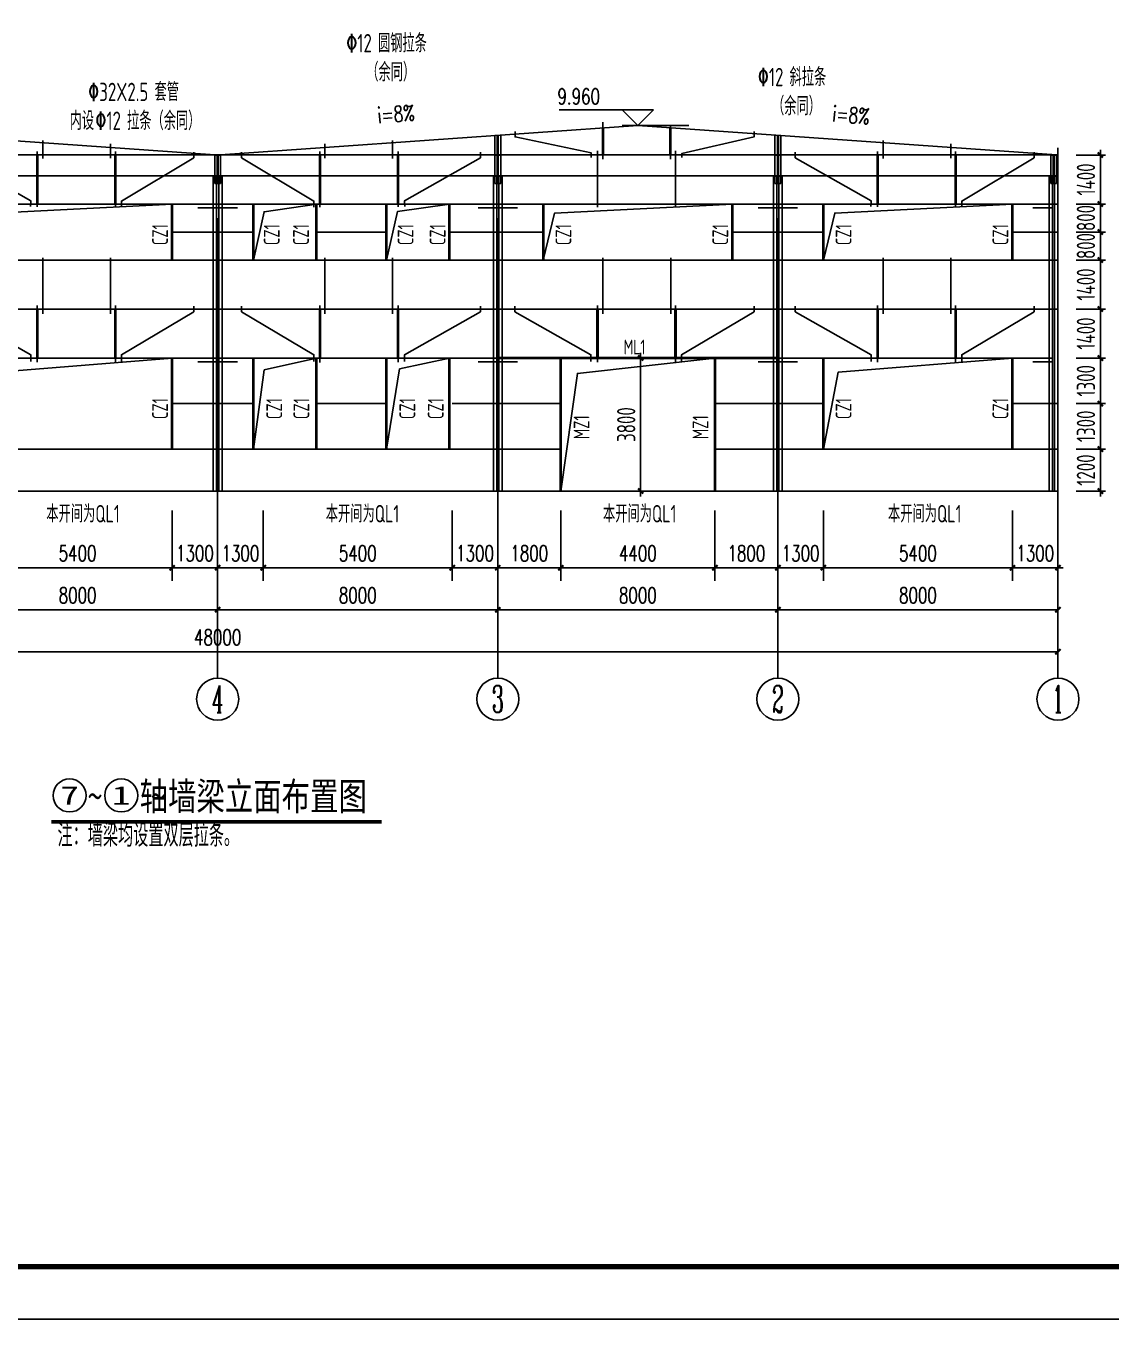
# Model space of a CAD drawing. Header units: millimetres. Extents: x 6950065 to 7140129, y 16284814 to 19754034.
# Drawn here: x 7088649 to 7119645, y 18151127 to 18188067 of the extents above; entities that cross this region are included whole.
import ezdxf
from ezdxf.enums import TextEntityAlignment as Align

# ---------------------------------------------------------------- set-up
doc = ezdxf.new("R2010")
doc.units = ezdxf.units.MM
doc.header["$LTSCALE"] = 1500
doc.header["$MEASUREMENT"] = 0
doc.linetypes.add('DOTE', pattern=[2.42, 2, -0.2, 0.02, -0.2])
doc.layers.get('Defpoints').update_dxf_attribs({"color": 1})
for name, color, linetype in [('0 - 立面线', 7, 'Continuous'), ('AXIS_TEXT', 7, 'Continuous'), ('AXIS_外部', 171, 'Continuous'), ('C型钢', 6, 'Continuous'), ('dim', 7, 'Continuous'), ('DIM_SYMB', 165, 'Continuous'), ('GY_QZ', 4, 'Continuous'), ('LS', 2, 'Continuous'), ('PUB_DIM', 161, 'Continuous'), ('PUB_TEXT', 7, 'Continuous'), ('S-TEXT', 7, 'Continuous'), ('TEXT', 7, 'Continuous'), ('TK', 4, 'Continuous'), ('屋面隅撑', 7, 'Continuous'), ('檩条拉条', 253, 'Continuous'), ('钢梁', 27, 'Continuous')]:
    doc.layers.add(name, color=color, linetype=linetype)
doc.styles.add('_TCH_AXIS', font='COMPLEX', dxfattribs={"bigfont": 'GBCBIG'})
doc.styles.add('_TCH_DIM', font='SIMPLEX', dxfattribs={"bigfont": 'GBCBIG'})
doc.styles.add('_TCH_DIM_T3', font='SIMPLEX', dxfattribs={"width": 0.705882, "bigfont": 'GBCBIG'})
doc.styles.add('TK-LG-B', font='', dxfattribs={"width": 0.75})
doc.styles.add('TSSD_Dimension', font='Tssdeng.shx', dxfattribs={"width": 0.7, "bigfont": 'hztxt.shx'})
doc.styles.add('TSSD_Label', font='Tssdeng.shx', dxfattribs={"width": 0.7, "bigfont": 'hztxt.shx'})
doc.styles.add('TSSD_REIN', font='tssdeng.shx', dxfattribs={"width": 0.7, "bigfont": 'tssdchn.shx'})
doc.styles.get('TK-LG-B').set_extended_font_data('SimSun')
doc.dimstyles.new('_TCH_ARCH&&150', dxfattribs={"dimtxt": 446.25, "dimasz": 150, "dimexe": 375, "dimexo": 450, "dimgap": 189.375, "dimtad": 1, "dimdec": 0, "dimzin": 0, "dimdsep": 46, "dimtxsty": '_TCH_DIM_T3', "dimblk": 'ARCHTICK', "dimcen": 0.09, "dimclrt": 7, "dimazin": 2, "dimtfac": 1, "dimtdec": 0, "dimtix": 1, "dimtmove": 2, "dimatfit": 3, "dimfxl": 0, "dimtolj": 1, "dimtzin": 0, "dimarcsym": 0})
doc.dimstyles.new('TSSD_150_150', dxfattribs={"dimtxt": 525, "dimasz": 150, "dimexe": 150, "dimexo": 375, "dimgap": 150, "dimtad": 1, "dimdec": 0, "dimzin": 0, "dimdsep": 46, "dimtxsty": 'TSSD_Dimension', "dimblk": 'ARCHTICK', "dimcen": 0, "dimdle": 150, "dimclrt": 7, "dimadec": 0, "dimazin": 0, "dimtfac": 1, "dimtdec": 0, "dimtix": 1, "dimtmove": 2, "dimatfit": 3, "dimfxl": 0, "dimtolj": 1, "dimtzin": 0, "dimarcsym": 0})

# ---------------------------------------------------------------- blocks, each defined once
blk = doc.blocks.new('23432423424242')
at = {"layer": '钢梁', "color": 4}
for p, q in [((1579435, -175582), (1579435, -174770)), ((1579435, -174770), (1579601, -174770)), ((1579505, -175582), (1579505, -174770)), ((1579531, -175582), (1579531, -174770)), ((1579601, -175582), (1579601, -174770)), ((1579435, -175582), (1579601, -175582))]:
    blk.add_line(p, q, dxfattribs=at)
at = {"layer": '钢梁'}
for p, q in [((1579393, -184370), (1579393, -175370)), ((1579643, -175370), (1579393, -175370)), ((1579488, -184370), (1579488, -175370)), ((1579548, -184370), (1579548, -175370)), ((1579643, -184370), (1579643, -175370)), ((1579393, -184370), (1579643, -184370)), ((1579393, -184370), (1579643, -184370))]:
    blk.add_line(p, q, dxfattribs=at)
blk = doc.blocks.new('dfrgfdgfdgfdgd')
at = {"layer": '钢梁', "color": 4}
for p, q in [((5286735, 18689709), (5286735, 18691077)), ((5286736, 18691077), (5286902, 18691088)), ((5286805, 18689709), (5286805, 18691082)), ((5286832, 18689709), (5286832, 18691083)), ((5286902, 18689709), (5286902, 18691088)), ((5286735, 18689709), (5286902, 18689709))]:
    blk.add_line(p, q, dxfattribs=at)
at = {"layer": '钢梁'}
for p, q in [((5286694, 18680922), (5286694, 18689922)), ((5286944, 18689922), (5286694, 18689922)), ((5286789, 18680922), (5286789, 18689922)), ((5286849, 18680922), (5286849, 18689922)), ((5286944, 18680922), (5286944, 18689922)), ((5286694, 18680922), (5286944, 18680922)), ((5286694, 18680922), (5286944, 18680922))]:
    blk.add_line(p, q, dxfattribs=at)
blk = doc.blocks.new('_ArchTick')
at = {"color": 0, "linetype": 'ByBlock', "const_width": 0.4}
blk.add_lwpolyline([(-0.5, -0.5), (0.5, 0.5)], dxfattribs=at)
blk = doc.blocks.new('*D1175')
at = {"layer": 'AXIS_外部', "color": 0, "lineweight": -2}
for p, q in [((7087427, 18174228), (7087427, 18172214)), ((7092827, 18174228), (7092827, 18172214)), ((7087427, 18172589), (7092827, 18172589))]:
    blk.add_line(p, q, dxfattribs=at)
at = {"layer": 'Defpoints', "color": 0}
for p in [(7087427, 18174678), (7092827, 18174678), (7092827, 18172589)]:
    blk.add_point(p, dxfattribs=at)
at = {"layer": 'AXIS_外部', "color": 0, "lineweight": -2, "xscale": 150, "yscale": 150, "zscale": 150, "rotation": 180}
blk.add_blockref('_ArchTick', (7087427, 18172589), dxfattribs=at)
at = {"layer": 'AXIS_外部', "color": 0, "lineweight": -2, "xscale": 150, "yscale": 150, "zscale": 150}
blk.add_blockref('_ArchTick', (7092827, 18172589), dxfattribs=at)
at = {"layer": 'AXIS_外部', "color": 7, "insert": (7090127, 18173001), "char_height": 446.2, "attachment_point": 5, "style": '_TCH_DIM_T3'}
blk.add_mtext('\\A1;5400', dxfattribs=at)
blk = doc.blocks.new('*D1176')
at = {"layer": 'AXIS_外部', "color": 0, "lineweight": -2}
for p, q in [((7092827, 18174228), (7092827, 18172214)), ((7094127, 18174228), (7094127, 18172214)), ((7092827, 18172589), (7092677, 18172589)), ((7092827, 18172589), (7094127, 18172589)), ((7094127, 18172589), (7094277, 18172589))]:
    blk.add_line(p, q, dxfattribs=at)
at = {"layer": 'Defpoints', "color": 0}
for p in [(7092827, 18174678), (7094127, 18174678), (7094127, 18172589)]:
    blk.add_point(p, dxfattribs=at)
at = {"layer": 'AXIS_外部', "color": 0, "lineweight": -2, "xscale": 150, "yscale": 150, "zscale": 150}
blk.add_blockref('_ArchTick', (7092827, 18172589), dxfattribs=at)
at = {"layer": 'AXIS_外部', "color": 0, "lineweight": -2, "xscale": 150, "yscale": 150, "zscale": 150, "rotation": 180}
blk.add_blockref('_ArchTick', (7094127, 18172589), dxfattribs=at)
at = {"layer": 'AXIS_外部', "color": 7, "insert": (7093477, 18173001), "char_height": 446.2, "attachment_point": 5, "style": '_TCH_DIM_T3'}
blk.add_mtext('\\A1;1300', dxfattribs=at)
blk = doc.blocks.new('*D1177')
at = {"layer": 'AXIS_外部', "color": 0, "lineweight": -2}
for p, q in [((7094127, 18174228), (7094127, 18172214)), ((7095427, 18174228), (7095427, 18172214)), ((7094127, 18172589), (7093977, 18172589)), ((7094127, 18172589), (7095427, 18172589)), ((7095427, 18172589), (7095577, 18172589))]:
    blk.add_line(p, q, dxfattribs=at)
at = {"layer": 'Defpoints', "color": 0}
for p in [(7094127, 18174678), (7095427, 18174678), (7095427, 18172589)]:
    blk.add_point(p, dxfattribs=at)
at = {"layer": 'AXIS_外部', "color": 0, "lineweight": -2, "xscale": 150, "yscale": 150, "zscale": 150}
blk.add_blockref('_ArchTick', (7094127, 18172589), dxfattribs=at)
at = {"layer": 'AXIS_外部', "color": 0, "lineweight": -2, "xscale": 150, "yscale": 150, "zscale": 150, "rotation": 180}
blk.add_blockref('_ArchTick', (7095427, 18172589), dxfattribs=at)
at = {"layer": 'AXIS_外部', "color": 7, "insert": (7094777, 18173001), "char_height": 446.2, "attachment_point": 5, "style": '_TCH_DIM_T3'}
blk.add_mtext('\\A1;1300', dxfattribs=at)
blk = doc.blocks.new('*D1178')
at = {"layer": 'AXIS_外部', "color": 0, "lineweight": -2}
for p, q in [((7095427, 18174228), (7095427, 18172214)), ((7100827, 18174228), (7100827, 18172214)), ((7095427, 18172589), (7100827, 18172589))]:
    blk.add_line(p, q, dxfattribs=at)
at = {"layer": 'Defpoints', "color": 0}
for p in [(7095427, 18174678), (7100827, 18174678), (7100827, 18172589)]:
    blk.add_point(p, dxfattribs=at)
at = {"layer": 'AXIS_外部', "color": 0, "lineweight": -2, "xscale": 150, "yscale": 150, "zscale": 150, "rotation": 180}
blk.add_blockref('_ArchTick', (7095427, 18172589), dxfattribs=at)
at = {"layer": 'AXIS_外部', "color": 0, "lineweight": -2, "xscale": 150, "yscale": 150, "zscale": 150}
blk.add_blockref('_ArchTick', (7100827, 18172589), dxfattribs=at)
at = {"layer": 'AXIS_外部', "color": 7, "insert": (7098127, 18173001), "char_height": 446.2, "attachment_point": 5, "style": '_TCH_DIM_T3'}
blk.add_mtext('\\A1;5400', dxfattribs=at)
blk = doc.blocks.new('*D1179')
at = {"layer": 'AXIS_外部', "color": 0, "lineweight": -2}
for p, q in [((7100827, 18174228), (7100827, 18172214)), ((7102127, 18174228), (7102127, 18172214)), ((7100827, 18172589), (7100677, 18172589)), ((7100827, 18172589), (7102127, 18172589)), ((7102127, 18172589), (7102277, 18172589))]:
    blk.add_line(p, q, dxfattribs=at)
at = {"layer": 'Defpoints', "color": 0}
for p in [(7100827, 18174678), (7102127, 18174678), (7102127, 18172589)]:
    blk.add_point(p, dxfattribs=at)
at = {"layer": 'AXIS_外部', "color": 0, "lineweight": -2, "xscale": 150, "yscale": 150, "zscale": 150}
blk.add_blockref('_ArchTick', (7100827, 18172589), dxfattribs=at)
at = {"layer": 'AXIS_外部', "color": 0, "lineweight": -2, "xscale": 150, "yscale": 150, "zscale": 150, "rotation": 180}
blk.add_blockref('_ArchTick', (7102127, 18172589), dxfattribs=at)
at = {"layer": 'AXIS_外部', "color": 7, "insert": (7101477, 18173001), "char_height": 446.2, "attachment_point": 5, "style": '_TCH_DIM_T3'}
blk.add_mtext('\\A1;1300', dxfattribs=at)
blk = doc.blocks.new('*D1168')
at = {"layer": 'AXIS_外部', "color": 0, "lineweight": -2}
for p, q in [((7102127, 18174228), (7102127, 18172214)), ((7103927, 18174228), (7103927, 18172214)), ((7102127, 18172589), (7103927, 18172589))]:
    blk.add_line(p, q, dxfattribs=at)
at = {"layer": 'Defpoints', "color": 0}
for p in [(7102127, 18174678), (7103927, 18174678), (7103927, 18172589)]:
    blk.add_point(p, dxfattribs=at)
at = {"layer": 'AXIS_外部', "color": 0, "lineweight": -2, "xscale": 150, "yscale": 150, "zscale": 150, "rotation": 180}
blk.add_blockref('_ArchTick', (7102127, 18172589), dxfattribs=at)
at = {"layer": 'AXIS_外部', "color": 0, "lineweight": -2, "xscale": 150, "yscale": 150, "zscale": 150}
blk.add_blockref('_ArchTick', (7103927, 18172589), dxfattribs=at)
at = {"layer": 'AXIS_外部', "color": 7, "insert": (7103027, 18173001), "char_height": 446.2, "attachment_point": 5, "style": '_TCH_DIM_T3'}
blk.add_mtext('\\A1;1800', dxfattribs=at)
blk = doc.blocks.new('*D1169')
at = {"layer": 'AXIS_外部', "color": 0, "lineweight": -2}
for p, q in [((7103927, 18174228), (7103927, 18172214)), ((7108327, 18174228), (7108327, 18172214)), ((7103927, 18172589), (7108327, 18172589))]:
    blk.add_line(p, q, dxfattribs=at)
at = {"layer": 'Defpoints', "color": 0}
for p in [(7103927, 18174678), (7108327, 18174678), (7108327, 18172589)]:
    blk.add_point(p, dxfattribs=at)
at = {"layer": 'AXIS_外部', "color": 0, "lineweight": -2, "xscale": 150, "yscale": 150, "zscale": 150, "rotation": 180}
blk.add_blockref('_ArchTick', (7103927, 18172589), dxfattribs=at)
at = {"layer": 'AXIS_外部', "color": 0, "lineweight": -2, "xscale": 150, "yscale": 150, "zscale": 150}
blk.add_blockref('_ArchTick', (7108327, 18172589), dxfattribs=at)
at = {"layer": 'AXIS_外部', "color": 7, "insert": (7106127, 18173001), "char_height": 446.2, "attachment_point": 5, "style": '_TCH_DIM_T3'}
blk.add_mtext('\\A1;4400', dxfattribs=at)
blk = doc.blocks.new('*D1170')
at = {"layer": 'AXIS_外部', "color": 0, "lineweight": -2}
for p, q in [((7108327, 18174228), (7108327, 18172214)), ((7110127, 18174228), (7110127, 18172214)), ((7108327, 18172589), (7110127, 18172589))]:
    blk.add_line(p, q, dxfattribs=at)
at = {"layer": 'Defpoints', "color": 0}
for p in [(7108327, 18174678), (7110127, 18174678), (7110127, 18172589)]:
    blk.add_point(p, dxfattribs=at)
at = {"layer": 'AXIS_外部', "color": 0, "lineweight": -2, "xscale": 150, "yscale": 150, "zscale": 150, "rotation": 180}
blk.add_blockref('_ArchTick', (7108327, 18172589), dxfattribs=at)
at = {"layer": 'AXIS_外部', "color": 0, "lineweight": -2, "xscale": 150, "yscale": 150, "zscale": 150}
blk.add_blockref('_ArchTick', (7110127, 18172589), dxfattribs=at)
at = {"layer": 'AXIS_外部', "color": 7, "insert": (7109227, 18173001), "char_height": 446.2, "attachment_point": 5, "style": '_TCH_DIM_T3'}
blk.add_mtext('\\A1;1800', dxfattribs=at)
blk = doc.blocks.new('*D1171')
at = {"layer": 'AXIS_外部', "color": 0, "lineweight": -2}
for p, q in [((7110127, 18174228), (7110127, 18172214)), ((7111427, 18174228), (7111427, 18172214)), ((7110127, 18172589), (7109977, 18172589)), ((7110127, 18172589), (7111427, 18172589)), ((7111427, 18172589), (7111577, 18172589))]:
    blk.add_line(p, q, dxfattribs=at)
at = {"layer": 'Defpoints', "color": 0}
for p in [(7110127, 18174678), (7111427, 18174678), (7111427, 18172589)]:
    blk.add_point(p, dxfattribs=at)
at = {"layer": 'AXIS_外部', "color": 0, "lineweight": -2, "xscale": 150, "yscale": 150, "zscale": 150}
blk.add_blockref('_ArchTick', (7110127, 18172589), dxfattribs=at)
at = {"layer": 'AXIS_外部', "color": 0, "lineweight": -2, "xscale": 150, "yscale": 150, "zscale": 150, "rotation": 180}
blk.add_blockref('_ArchTick', (7111427, 18172589), dxfattribs=at)
at = {"layer": 'AXIS_外部', "color": 7, "insert": (7110777, 18173001), "char_height": 446.2, "attachment_point": 5, "style": '_TCH_DIM_T3'}
blk.add_mtext('\\A1;1300', dxfattribs=at)
blk = doc.blocks.new('*D1172')
at = {"layer": 'AXIS_外部', "color": 0, "lineweight": -2}
for p, q in [((7111427, 18174228), (7111427, 18172214)), ((7116827, 18174228), (7116827, 18172214)), ((7111427, 18172589), (7116827, 18172589))]:
    blk.add_line(p, q, dxfattribs=at)
at = {"layer": 'Defpoints', "color": 0}
for p in [(7111427, 18174678), (7116827, 18174678), (7116827, 18172589)]:
    blk.add_point(p, dxfattribs=at)
at = {"layer": 'AXIS_外部', "color": 0, "lineweight": -2, "xscale": 150, "yscale": 150, "zscale": 150, "rotation": 180}
blk.add_blockref('_ArchTick', (7111427, 18172589), dxfattribs=at)
at = {"layer": 'AXIS_外部', "color": 0, "lineweight": -2, "xscale": 150, "yscale": 150, "zscale": 150}
blk.add_blockref('_ArchTick', (7116827, 18172589), dxfattribs=at)
at = {"layer": 'AXIS_外部', "color": 7, "insert": (7114127, 18173001), "char_height": 446.2, "attachment_point": 5, "style": '_TCH_DIM_T3'}
blk.add_mtext('\\A1;5400', dxfattribs=at)
blk = doc.blocks.new('*D1173')
at = {"layer": 'AXIS_外部', "color": 0, "lineweight": -2}
for p, q in [((7116827, 18174228), (7116827, 18172214)), ((7118127, 18174228), (7118127, 18172214)), ((7116827, 18172589), (7116677, 18172589)), ((7116827, 18172589), (7118127, 18172589)), ((7118127, 18172589), (7118277, 18172589))]:
    blk.add_line(p, q, dxfattribs=at)
at = {"layer": 'Defpoints', "color": 0}
for p in [(7116827, 18174678), (7118127, 18174678), (7118127, 18172589)]:
    blk.add_point(p, dxfattribs=at)
at = {"layer": 'AXIS_外部', "color": 0, "lineweight": -2, "xscale": 150, "yscale": 150, "zscale": 150}
blk.add_blockref('_ArchTick', (7116827, 18172589), dxfattribs=at)
at = {"layer": 'AXIS_外部', "color": 0, "lineweight": -2, "xscale": 150, "yscale": 150, "zscale": 150, "rotation": 180}
blk.add_blockref('_ArchTick', (7118127, 18172589), dxfattribs=at)
at = {"layer": 'AXIS_外部', "color": 7, "insert": (7117477, 18173001), "char_height": 446.2, "attachment_point": 5, "style": '_TCH_DIM_T3'}
blk.add_mtext('\\A1;1300', dxfattribs=at)
blk = doc.blocks.new('cxxx')
for p, q in [((5283815, 18690419), (5283815, 18690933)), ((5281741, 18689033), (5281741, 18690622)), ((5281877, 18690432), (5281877, 18690836)), ((5283970, 18689042), (5283970, 18690617)), ((5281877, 18685981), (5281877, 18687586)), ((5283815, 18685981), (5283815, 18687586)), ((5281741, 18684593), (5281741, 18686227)), ((5283970, 18684602), (5283970, 18686227))]:
    blk.add_line(p, q)
for points in [[(5279498, 18690600), (5279498, 18690443), (5281567, 18689203), (5281567, 18689034)], [(5286329, 18690600), (5286329, 18690443), (5284159, 18689213), (5284160, 18689052)], [(5279498, 18686200), (5279498, 18686043), (5281567, 18684817), (5281567, 18684626)], [(5286329, 18686200), (5286329, 18686043), (5284157, 18684817), (5284157, 18684626)]]:
    blk.add_lwpolyline(points)
at = {"layer": '檩条拉条', "color": 2, "const_width": 80}
for points in [[(5281741, 18689122), (5281741, 18690522)], [(5283970, 18689122), (5283970, 18690522)], [(5281741, 18684722), (5281741, 18686122)], [(5283970, 18684722), (5283970, 18686122)]]:
    blk.add_lwpolyline(points, dxfattribs=at)
blk = doc.blocks.new('fdfdgf')
for p, q in [((5289888, 18690398), (5289888, 18691384)), ((5291815, 18690403), (5291815, 18691455)), ((5289741, 18689033), (5289741, 18690640)), ((5291970, 18689033), (5291970, 18690640)), ((5291970, 18689042), (5291970, 18689927)), ((5289877, 18685981), (5289877, 18687586)), ((5291815, 18685981), (5291815, 18687586)), ((5289741, 18684593), (5289741, 18686227)), ((5291970, 18684602), (5291970, 18686227))]:
    blk.add_line(p, q)
for points in [[(5287496, 18691193), (5287496, 18691037), (5289564, 18690564), (5289564, 18690453)], [(5294326, 18691193), (5294326, 18691037), (5292154, 18690586), (5292154, 18690452)], [(5287498, 18686200), (5287498, 18686043), (5289567, 18684817), (5289567, 18684626)], [(5294329, 18686200), (5294329, 18686043), (5292157, 18684817), (5292157, 18684626)]]:
    blk.add_lwpolyline(points)
at = {"layer": '檩条拉条', "color": 2, "const_width": 80}
for points in [[(5289888, 18690522), (5289888, 18691297)], [(5291815, 18690517), (5291815, 18691293)], [(5289741, 18684722), (5289741, 18686122)], [(5291970, 18684722), (5291970, 18686122)]]:
    blk.add_lwpolyline(points, dxfattribs=at)
blk = doc.blocks.new('*D1189')
at = {"layer": 'Defpoints', "color": 0}
for p in [(7106207, 18178578), (7107105, 18178578), (7107105, 18174778)]:
    blk.add_point(p, dxfattribs=at)
at = {"layer": 'dim', "color": 0, "lineweight": -2}
for p, q in [((7106730, 18178578), (7106057, 18178578)), ((7106207, 18174628), (7106207, 18178728)), ((7106730, 18174778), (7106057, 18174778))]:
    blk.add_line(p, q, dxfattribs=at)
at = {"layer": 'dim', "color": 0, "lineweight": -2, "xscale": 150, "yscale": 150, "zscale": 150}
for p, rotation in [((7106207, 18178578), 90), ((7106207, 18174778), 270)]:
    blk.add_blockref('_ArchTick', p, dxfattribs=dict(at, rotation=rotation))
at = {"layer": 'dim', "color": 7, "insert": (7105795, 18176678), "char_height": 525, "attachment_point": 5, "rotation": 90, "style": 'TSSD_Dimension'}
blk.add_mtext('\\A1;3800', dxfattribs=at)
blk = doc.blocks.new('GeYuanFrame_17075273', base_point=(18.76, 4.34))
at = {"layer": 'TK'}
blk.add_lwpolyline([(18.76, 424.34), (612.76, 424.34), (612.76, 4.34), (18.76, 4.34), (18.76, 424.34)], dxfattribs=at)
at = {"layer": 'TK', "const_width": 1}
blk.add_lwpolyline([(602.76, 414.34), (43.76, 414.34), (43.76, 14.34), (602.76, 14.34)], close=True, dxfattribs=at)
blk = doc.blocks.new('*D1231')
at = {"layer": 'Defpoints', "color": 0}
for p in [(7118267, 18175978), (7119337, 18175978), (7118267, 18174778)]:
    blk.add_point(p, dxfattribs=at)
at = {"layer": 'dim', "color": 0, "lineweight": -2}
for p, q in [((7118642, 18175978), (7119487, 18175978)), ((7119337, 18175978), (7119337, 18176128)), ((7119337, 18174778), (7119337, 18175978)), ((7118642, 18174778), (7119487, 18174778)), ((7119337, 18174778), (7119337, 18174628))]:
    blk.add_line(p, q, dxfattribs=at)
at = {"layer": 'dim', "color": 0, "lineweight": -2, "xscale": 150, "yscale": 150, "zscale": 150}
for p, rotation in [((7119337, 18175978), 270), ((7119337, 18174778), 90)]:
    blk.add_blockref('_ArchTick', p, dxfattribs=dict(at, rotation=rotation))
at = {"layer": 'dim', "color": 7, "insert": (7118924, 18175378), "char_height": 525, "attachment_point": 5, "rotation": 90, "style": 'TSSD_Dimension'}
blk.add_mtext('\\A1;1200', dxfattribs=at)
blk = doc.blocks.new('*D1232')
at = {"layer": 'Defpoints', "color": 0}
for p in [(7118267, 18177278), (7119337, 18177278), (7118267, 18175978)]:
    blk.add_point(p, dxfattribs=at)
at = {"layer": 'dim', "color": 0, "lineweight": -2}
for p, q in [((7119337, 18175828), (7119337, 18177428)), ((7118642, 18177278), (7119487, 18177278)), ((7118642, 18175978), (7119487, 18175978))]:
    blk.add_line(p, q, dxfattribs=at)
at = {"layer": 'dim', "color": 0, "lineweight": -2, "xscale": 150, "yscale": 150, "zscale": 150}
for p, rotation in [((7119337, 18177278), 90), ((7119337, 18175978), 270)]:
    blk.add_blockref('_ArchTick', p, dxfattribs=dict(at, rotation=rotation))
at = {"layer": 'dim', "color": 7, "insert": (7118924, 18176628), "char_height": 525, "attachment_point": 5, "rotation": 90, "style": 'TSSD_Dimension'}
blk.add_mtext('\\A1;1300', dxfattribs=at)
blk = doc.blocks.new('*D1233')
at = {"layer": 'Defpoints', "color": 0}
for p in [(7118267, 18178578), (7119337, 18178578), (7118267, 18177278)]:
    blk.add_point(p, dxfattribs=at)
at = {"layer": 'dim', "color": 0, "lineweight": -2}
for p, q in [((7118642, 18178578), (7119487, 18178578)), ((7119337, 18177128), (7119337, 18178728)), ((7118642, 18177278), (7119487, 18177278))]:
    blk.add_line(p, q, dxfattribs=at)
at = {"layer": 'dim', "color": 0, "lineweight": -2, "xscale": 150, "yscale": 150, "zscale": 150}
for p, rotation in [((7119337, 18178578), 90), ((7119337, 18177278), 270)]:
    blk.add_blockref('_ArchTick', p, dxfattribs=dict(at, rotation=rotation))
at = {"layer": 'dim', "color": 7, "insert": (7118924, 18177928), "char_height": 525, "attachment_point": 5, "rotation": 90, "style": 'TSSD_Dimension'}
blk.add_mtext('\\A1;1300', dxfattribs=at)
blk = doc.blocks.new('*D1234')
at = {"layer": 'Defpoints', "color": 0}
for p in [(7118267, 18179978), (7119337, 18179978), (7118267, 18178578)]:
    blk.add_point(p, dxfattribs=at)
at = {"layer": 'dim', "color": 0, "lineweight": -2}
for p, q in [((7118642, 18179978), (7119487, 18179978)), ((7119337, 18178428), (7119337, 18180128)), ((7118642, 18178578), (7119487, 18178578))]:
    blk.add_line(p, q, dxfattribs=at)
at = {"layer": 'dim', "color": 0, "lineweight": -2, "xscale": 150, "yscale": 150, "zscale": 150}
for p, rotation in [((7119337, 18179978), 90), ((7119337, 18178578), 270)]:
    blk.add_blockref('_ArchTick', p, dxfattribs=dict(at, rotation=rotation))
at = {"layer": 'dim', "color": 7, "insert": (7118924, 18179278), "char_height": 525, "attachment_point": 5, "rotation": 90, "style": 'TSSD_Dimension'}
blk.add_mtext('\\A1;1400', dxfattribs=at)
blk = doc.blocks.new('*D1235')
at = {"layer": 'Defpoints', "color": 0}
for p in [(7118267, 18181378), (7119337, 18181378), (7118267, 18179978)]:
    blk.add_point(p, dxfattribs=at)
at = {"layer": 'dim', "color": 0, "lineweight": -2}
for p, q in [((7119337, 18179828), (7119337, 18181528)), ((7118642, 18181378), (7119487, 18181378)), ((7118642, 18179978), (7119487, 18179978))]:
    blk.add_line(p, q, dxfattribs=at)
at = {"layer": 'dim', "color": 0, "lineweight": -2, "xscale": 150, "yscale": 150, "zscale": 150}
for p, rotation in [((7119337, 18181378), 90), ((7119337, 18179978), 270)]:
    blk.add_blockref('_ArchTick', p, dxfattribs=dict(at, rotation=rotation))
at = {"layer": 'dim', "color": 7, "insert": (7118924, 18180678), "char_height": 525, "attachment_point": 5, "rotation": 90, "style": 'TSSD_Dimension'}
blk.add_mtext('\\A1;1400', dxfattribs=at)
blk = doc.blocks.new('*D1236')
at = {"layer": 'Defpoints', "color": 0}
for p in [(7118267, 18182178), (7119337, 18182178), (7118267, 18181378)]:
    blk.add_point(p, dxfattribs=at)
at = {"layer": 'dim', "color": 0, "lineweight": -2}
for p, q in [((7118642, 18182178), (7119487, 18182178)), ((7119337, 18182178), (7119337, 18182328)), ((7119337, 18181378), (7119337, 18182178)), ((7118642, 18181378), (7119487, 18181378)), ((7119337, 18181378), (7119337, 18181228))]:
    blk.add_line(p, q, dxfattribs=at)
at = {"layer": 'dim', "color": 0, "lineweight": -2, "xscale": 150, "yscale": 150, "zscale": 150}
for p, rotation in [((7119337, 18182178), 270), ((7119337, 18181378), 90)]:
    blk.add_blockref('_ArchTick', p, dxfattribs=dict(at, rotation=rotation))
at = {"layer": 'dim', "color": 7, "insert": (7118924, 18181778), "char_height": 525, "attachment_point": 5, "rotation": 90, "style": 'TSSD_Dimension'}
blk.add_mtext('\\A1;800', dxfattribs=at)
blk = doc.blocks.new('*D1237')
at = {"layer": 'Defpoints', "color": 0}
for p in [(7118267, 18184378), (7119337, 18184378), (7118267, 18182978)]:
    blk.add_point(p, dxfattribs=at)
at = {"layer": 'dim', "color": 0, "lineweight": -2}
for p, q in [((7119337, 18182828), (7119337, 18184528)), ((7118642, 18184378), (7119487, 18184378)), ((7118642, 18182978), (7119487, 18182978))]:
    blk.add_line(p, q, dxfattribs=at)
at = {"layer": 'dim', "color": 0, "lineweight": -2, "xscale": 150, "yscale": 150, "zscale": 150}
for p, rotation in [((7119337, 18184378), 90), ((7119337, 18182978), 270)]:
    blk.add_blockref('_ArchTick', p, dxfattribs=dict(at, rotation=rotation))
at = {"layer": 'dim', "color": 7, "insert": (7118924, 18183678), "char_height": 525, "attachment_point": 5, "rotation": 90, "style": 'TSSD_Dimension'}
blk.add_mtext('\\A1;1400', dxfattribs=at)
blk = doc.blocks.new('*D1238')
at = {"layer": 'Defpoints', "color": 0}
for p in [(7118267, 18182978), (7119337, 18182978), (7118267, 18182178)]:
    blk.add_point(p, dxfattribs=at)
at = {"layer": 'dim', "color": 0, "lineweight": -2}
for p, q in [((7118642, 18182978), (7119487, 18182978)), ((7119337, 18182978), (7119337, 18183128)), ((7119337, 18182178), (7119337, 18182978)), ((7118642, 18182178), (7119487, 18182178)), ((7119337, 18182178), (7119337, 18182028))]:
    blk.add_line(p, q, dxfattribs=at)
at = {"layer": 'dim', "color": 0, "lineweight": -2, "xscale": 150, "yscale": 150, "zscale": 150}
for p, rotation in [((7119337, 18182978), 270), ((7119337, 18182178), 90)]:
    blk.add_blockref('_ArchTick', p, dxfattribs=dict(at, rotation=rotation))
at = {"layer": 'dim', "color": 7, "insert": (7118924, 18182578), "char_height": 525, "attachment_point": 5, "rotation": 90, "style": 'TSSD_Dimension'}
blk.add_mtext('\\A1;800', dxfattribs=at)
blk = doc.blocks.new('*D1457')
at = {"layer": 'AXIS_外部', "color": 0, "lineweight": -2}
for p, q in [((7110127, 18173028), (7110127, 18171014)), ((7118127, 18173028), (7118127, 18171014)), ((7110127, 18171389), (7118127, 18171389))]:
    blk.add_line(p, q, dxfattribs=at)
at = {"layer": 'Defpoints', "color": 0}
for p in [(7110127, 18173478), (7118127, 18173478), (7118127, 18171389)]:
    blk.add_point(p, dxfattribs=at)
at = {"layer": 'AXIS_外部', "color": 0, "lineweight": -2, "xscale": 150, "yscale": 150, "zscale": 150, "rotation": 180}
blk.add_blockref('_ArchTick', (7110127, 18171389), dxfattribs=at)
at = {"layer": 'AXIS_外部', "color": 0, "lineweight": -2, "xscale": 150, "yscale": 150, "zscale": 150}
blk.add_blockref('_ArchTick', (7118127, 18171389), dxfattribs=at)
at = {"layer": 'AXIS_外部', "color": 7, "insert": (7114127, 18171801), "char_height": 446.2, "attachment_point": 5, "style": '_TCH_DIM_T3'}
blk.add_mtext('\\A1;8000', dxfattribs=at)
blk = doc.blocks.new('*D1458')
at = {"layer": 'AXIS_外部', "color": 0, "lineweight": -2}
for p, q in [((7102127, 18173028), (7102127, 18171014)), ((7110127, 18173028), (7110127, 18171014)), ((7102127, 18171389), (7110127, 18171389))]:
    blk.add_line(p, q, dxfattribs=at)
at = {"layer": 'Defpoints', "color": 0}
for p in [(7102127, 18173478), (7110127, 18173478), (7110127, 18171389)]:
    blk.add_point(p, dxfattribs=at)
at = {"layer": 'AXIS_外部', "color": 0, "lineweight": -2, "xscale": 150, "yscale": 150, "zscale": 150, "rotation": 180}
blk.add_blockref('_ArchTick', (7102127, 18171389), dxfattribs=at)
at = {"layer": 'AXIS_外部', "color": 0, "lineweight": -2, "xscale": 150, "yscale": 150, "zscale": 150}
blk.add_blockref('_ArchTick', (7110127, 18171389), dxfattribs=at)
at = {"layer": 'AXIS_外部', "color": 7, "insert": (7106127, 18171801), "char_height": 446.2, "attachment_point": 5, "style": '_TCH_DIM_T3'}
blk.add_mtext('\\A1;8000', dxfattribs=at)
blk = doc.blocks.new('*D1459')
at = {"layer": 'AXIS_外部', "color": 0, "lineweight": -2}
for p, q in [((7094127, 18173028), (7094127, 18171014)), ((7102127, 18173028), (7102127, 18171014)), ((7094127, 18171389), (7102127, 18171389))]:
    blk.add_line(p, q, dxfattribs=at)
at = {"layer": 'Defpoints', "color": 0}
for p in [(7094127, 18173478), (7102127, 18173478), (7102127, 18171389)]:
    blk.add_point(p, dxfattribs=at)
at = {"layer": 'AXIS_外部', "color": 0, "lineweight": -2, "xscale": 150, "yscale": 150, "zscale": 150, "rotation": 180}
blk.add_blockref('_ArchTick', (7094127, 18171389), dxfattribs=at)
at = {"layer": 'AXIS_外部', "color": 0, "lineweight": -2, "xscale": 150, "yscale": 150, "zscale": 150}
blk.add_blockref('_ArchTick', (7102127, 18171389), dxfattribs=at)
at = {"layer": 'AXIS_外部', "color": 7, "insert": (7098127, 18171801), "char_height": 446.2, "attachment_point": 5, "style": '_TCH_DIM_T3'}
blk.add_mtext('\\A1;8000', dxfattribs=at)
blk = doc.blocks.new('*D1460')
at = {"layer": 'AXIS_外部', "color": 0, "lineweight": -2}
for p, q in [((7086127, 18173028), (7086127, 18171014)), ((7094127, 18173028), (7094127, 18171014)), ((7086127, 18171389), (7094127, 18171389))]:
    blk.add_line(p, q, dxfattribs=at)
at = {"layer": 'Defpoints', "color": 0}
for p in [(7086127, 18173478), (7094127, 18173478), (7094127, 18171389)]:
    blk.add_point(p, dxfattribs=at)
at = {"layer": 'AXIS_外部', "color": 0, "lineweight": -2, "xscale": 150, "yscale": 150, "zscale": 150, "rotation": 180}
blk.add_blockref('_ArchTick', (7086127, 18171389), dxfattribs=at)
at = {"layer": 'AXIS_外部', "color": 0, "lineweight": -2, "xscale": 150, "yscale": 150, "zscale": 150}
blk.add_blockref('_ArchTick', (7094127, 18171389), dxfattribs=at)
at = {"layer": 'AXIS_外部', "color": 7, "insert": (7090127, 18171801), "char_height": 446.2, "attachment_point": 5, "style": '_TCH_DIM_T3'}
blk.add_mtext('\\A1;8000', dxfattribs=at)
blk = doc.blocks.new('*D1463')
at = {"layer": 'AXIS_外部', "color": 0, "lineweight": -2}
for p, q in [((7070127, 18171828), (7070127, 18169814)), ((7118127, 18171828), (7118127, 18169814)), ((7070127, 18170189), (7118127, 18170189))]:
    blk.add_line(p, q, dxfattribs=at)
at = {"layer": 'Defpoints', "color": 0}
for p in [(7070127, 18172278), (7118127, 18172278), (7118127, 18170189)]:
    blk.add_point(p, dxfattribs=at)
at = {"layer": 'AXIS_外部', "color": 0, "lineweight": -2, "xscale": 150, "yscale": 150, "zscale": 150, "rotation": 180}
blk.add_blockref('_ArchTick', (7070127, 18170189), dxfattribs=at)
at = {"layer": 'AXIS_外部', "color": 0, "lineweight": -2, "xscale": 150, "yscale": 150, "zscale": 150}
blk.add_blockref('_ArchTick', (7118127, 18170189), dxfattribs=at)
at = {"layer": 'AXIS_外部', "color": 7, "insert": (7094127, 18170601), "char_height": 446.2, "attachment_point": 5, "style": '_TCH_DIM_T3'}
blk.add_mtext('\\A1;48000', dxfattribs=at)

msp = doc.modelspace()

# ---------------------------------------------------------------- linework, layer by layer
msp.add_lwpolyline([(7108326.8, 18178578.3), (7103926.8, 18178578.3), (7103926.8, 18174778.3), (7108326.8, 18174778.3)], close=True)
at = {"layer": '0 - 立面线'}
for points in [[(7096946.8, 18182978.3), (7095146.8, 18182978.3), (7095146.8, 18181378.3), (7096946.8, 18181378.3)], [(7100746.8, 18182978.3), (7098946.8, 18182978.3), (7098946.8, 18181378.3), (7100746.8, 18181378.3)], [(7096946.8, 18178578.3), (7095146.8, 18178578.3), (7095146.8, 18175978.3), (7096946.8, 18175978.3)], [(7100746.8, 18178578.3), (7098946.8, 18178578.3), (7098946.8, 18175978.3), (7100746.8, 18175978.3)]]:
    msp.add_lwpolyline(points, close=True, dxfattribs=at)
at = {"layer": 'AXIS_外部'}
for p, q in [((7094126.8, 18171987.1), (7094126.8, 18169437.1)), ((7102126.8, 18171987.1), (7102126.8, 18169437.1)), ((7110126.8, 18171987.1), (7110126.8, 18169437.1)), ((7118126.8, 18171987.1), (7118126.8, 18169437.1))]:
    msp.add_line(p, q, dxfattribs=at)
for centre in [(7094126.8, 18168837.1), (7102126.8, 18168837.1), (7110126.8, 18168837.1), (7118126.8, 18168837.1)]:
    msp.add_circle(centre, 600, dxfattribs=at)
at = {"layer": 'C型钢', "color": 3}
for points in [[(7070168.5, 18184378.3), (7082126.8, 18185219.6), (7094043.5, 18184378.3)], [(7118085.2, 18184378.3), (7106126.8, 18185219.6), (7094210.2, 18184378.3)], [(7095146.8, 18181378.3), (7095451.9, 18182756), (7096946.8, 18182978.3)], [(7098946.8, 18181378.3), (7099263.3, 18182766.4), (7100746.8, 18182978.3)], [(7095146.8, 18175978.3), (7095459.3, 18178240.9), (7096946.8, 18178578.3)], [(7098946.8, 18175978.3), (7099322.2, 18178270.1), (7100746.8, 18178578.3)], [(7103926.8, 18174778.3), (7104401.3, 18178138.2), (7108326.8, 18178578.3)]]:
    msp.add_lwpolyline(points, dxfattribs=at)
at = {"layer": 'C型钢', "color": 3, "const_width": 75}
for points in [[(7092826.8, 18182978.3), (7092826.8, 18181378.3)], [(7095146.8, 18182978.3), (7095146.8, 18181378.3)], [(7096946.8, 18182978.3), (7096946.8, 18181378.3)], [(7098946.8, 18182978.3), (7098946.8, 18181378.3)], [(7100746.8, 18182978.3), (7100746.8, 18181378.3)], [(7103426.8, 18182978.3), (7103426.8, 18181378.3)], [(7108826.8, 18182978.3), (7108826.8, 18181378.3)], [(7111426.8, 18182978.3), (7111426.8, 18181378.3)], [(7116826.8, 18182978.3), (7116826.8, 18181378.3)], [(7092826.8, 18178578.3), (7092826.8, 18175978.3)], [(7095146.8, 18178578.3), (7095146.8, 18175978.3)], [(7096946.8, 18178578.3), (7096946.8, 18175978.3)], [(7098946.8, 18178578.3), (7098946.8, 18175978.3)], [(7100746.8, 18178578.3), (7100746.8, 18175978.3)], [(7110126.8, 18178578.3), (7102126.8, 18178578.3)], [(7103926.8, 18178578.3), (7103926.8, 18174778.3)], [(7108326.8, 18178578.3), (7108326.8, 18174778.3)], [(7111426.8, 18178578.3), (7111426.8, 18175978.3)], [(7116826.8, 18178578.3), (7116826.8, 18175978.3)]]:
    msp.add_lwpolyline(points, dxfattribs=at)
at = {"layer": 'Defpoints'}
for p, q in [((7118126.8, 18184578.3), (7118126.8, 18171423.4)), ((7066391, 18183778.3), (7118126.8, 18183778.3)), ((7094126.8, 18182578.3), (7094126.8, 18171498.4)), ((7102126.8, 18182578.3), (7102126.8, 18171385.5)), ((7110126.8, 18182578.3), (7110126.8, 18171633.9))]:
    msp.add_line(p, q, dxfattribs=at)
at = {"layer": 'Defpoints', "color": 6}
for p, q in [((7103926.8, 18175978.3), (7085876.8, 18175978.3)), ((7118126.8, 18175978.3), (7108326.8, 18175978.3)), ((7118126.8, 18174778.3), (7070126.8, 18174778.3))]:
    msp.add_line(p, q, dxfattribs=at)
at = {"layer": 'Defpoints', "color": 8, "linetype": 'DOTE'}
msp.add_line((7066391, 18174778.3), (7118126.8, 18174778.3), dxfattribs=at)
at = {"layer": 'Defpoints', "color": 6}
for points in [[(7118126.8, 18184378.3), (7070126.8, 18184378.3)], [(7118126.8, 18182978.3), (7070126.8, 18182978.3)], [(7095146.8, 18182178.3), (7092826.8, 18182178.3)], [(7096946.8, 18182178.3), (7098946.8, 18182178.3)], [(7103426.8, 18182178.3), (7100746.8, 18182178.3)], [(7111426.8, 18182178.3), (7108826.8, 18182178.3)], [(7118126.8, 18182178.3), (7116826.8, 18182178.3)], [(7118126.8, 18181378.3), (7070126.8, 18181378.3)], [(7118126.8, 18179978.3), (7086126.8, 18179978.3)], [(7102126.8, 18178578.3), (7083876.8, 18178578.3)], [(7110126.8, 18178578.3), (7117971.8, 18178578.3)], [(7095146.8, 18177278.3), (7092826.8, 18177278.3)], [(7098946.8, 18177278.3), (7096946.8, 18177278.3)], [(7103926.8, 18177278.3), (7100826.8, 18177278.3)], [(7111426.8, 18177278.3), (7108326.8, 18177278.3)], [(7118126.8, 18177278.3), (7116826.8, 18177278.3)]]:
    msp.add_lwpolyline(points, dxfattribs=at)
at = {"layer": 'DIM_SYMB', "const_width": 105}
msp.add_lwpolyline([(7089372.8, 18165335.2), (7098806.8, 18165335.2)], dxfattribs=at)
at = {"layer": 'DIM_SYMB', "color": 7}
for centre in [(7089897.8, 18166084.8), (7091373.1, 18166084.8)]:
    msp.add_circle(centre, 472.5, dxfattribs=at)
at = {"layer": 'GY_QZ', "color": 3}
for points in [[(7087426.8, 18181378.3), (7087751.1, 18182716.8), (7092826.8, 18182978.3)], [(7103426.8, 18181378.3), (7103751.1, 18182716.8), (7108826.8, 18182978.3)], [(7111426.8, 18181378.3), (7111751.1, 18182716.8), (7116826.8, 18182978.3)], [(7087426.8, 18175978.3), (7087846.6, 18178173.8), (7092826.8, 18178578.3)], [(7111426.8, 18175978.3), (7111846.6, 18178173.8), (7116826.8, 18178578.3)]]:
    msp.add_lwpolyline(points, dxfattribs=at)
at = {"layer": 'PUB_DIM'}
for p, q in [((7106576.8, 18185669.6), (7103876.8, 18185669.6)), ((7106126.8, 18185219.6), (7105676.8, 18185669.6)), ((7106126.8, 18185219.6), (7106576.8, 18185669.6)), ((7107588.2, 18185219.6), (7105676.8, 18185219.6))]:
    msp.add_line(p, q, dxfattribs=at)
for points in [[(7100327.9, 18185246.5, 0, 0, 0), (7098134.7, 18185073.7, 80, 0, 0), (7097835.6, 18185050.2, 0, 0, 0)], [(7110958, 18185200.7, 0, 0, 0), (7113151.2, 18185027.9, 80, 0, 0), (7113450.3, 18185004.3, 0, 0, 0)]]:
    msp.add_lwpolyline(points, format="xyseb", dxfattribs=at)
at = {"layer": 'S-TEXT', "color": 3}
for points in [[(7100002.7, 18187152.1, 0, 0, 0), (7097900.8, 18187152.1, 0, 0, 0), (7097146.5, 18183734.1, 120, 0, 0), (7097049.5, 18183294.7, 0, 0, 0)], [(7111889.5, 18186184.7, 0, 0, 0), (7109191.1, 18186184.7, 0, 0, 0), (7108619.2, 18185058.3, 120, 0, 0), (7108415.4, 18184657.1, 0, 0, 0)], [(7092920.7, 18185776.1, 0, 0, 0), (7089900.4, 18185776.1, 0, 0, 0), (7089304.8, 18184355.5, 120, 0, 0), (7089130.8, 18183940.5, 0, 0, 0)]]:
    msp.add_lwpolyline(points, format="xyseb", dxfattribs=at)
at = {"layer": '屋面隅撑', "color": 4, "const_width": 50}
for points in [[(7094126.8, 18182870.8), (7093559.3, 18182870.8)], [(7094694.3, 18182870.8), (7094126.8, 18182870.8)], [(7102126.8, 18182870.8), (7101559.3, 18182870.8)], [(7102694.3, 18182870.8), (7102126.8, 18182870.8)], [(7110126.8, 18182870.8), (7109559.3, 18182870.8)], [(7110694.3, 18182870.8), (7110126.8, 18182870.8)], [(7117971.8, 18182870.8), (7117404.3, 18182870.8)], [(7094126.8, 18178470.8), (7093559.3, 18178470.8)], [(7094694.3, 18178470.8), (7094126.8, 18178470.8)], [(7102126.8, 18178470.8), (7101559.3, 18178470.8)], [(7102694.3, 18178470.8), (7102126.8, 18178470.8)], [(7110126.8, 18178470.8), (7109559.3, 18178470.8)], [(7110694.3, 18178470.8), (7110126.8, 18178470.8)], [(7117971.8, 18178470.8), (7117404.3, 18178470.8)]]:
    msp.add_lwpolyline(points, dxfattribs=at)

# ---------------------------------------------------------------- block references
for p in [(5514608.8, 18359147.8), (5522608.8, 18359147.8), (5530608.8, 18359147.8), (5538483.8, 18359147.8)]:
    msp.add_blockref('23432423424242', p)
at = {"layer": 'C型钢', "color": 3, "xscale": 150, "yscale": 150, "zscale": 150}
msp.add_blockref('GeYuanFrame_17075273', (7051029.5, 18151126.6), dxfattribs=at)
at = {"layer": 'C型钢', "color": 3, "xscale": -1}
for name, p in [('fdfdgf', (12396945.4, -506143.3)), ('cxxx', (12372945.4, -506143.3)), ('dfrgfdgfdgfdgd', (12396945.4, -506143.3)), ('cxxx', (12396945.4, -506143.3))]:
    msp.add_blockref(name, p, dxfattribs=at)
at = {"layer": 'C型钢', "color": 3, "rotation": 359.9998690688599}
msp.add_blockref('cxxx', (1815265.6, -506131.2), dxfattribs=at)
at = {"layer": 'C型钢', "color": 3}
msp.add_blockref('dfrgfdgfdgfdgd', (1815308.3, -506143.3), dxfattribs=at)

# ---------------------------------------------------------------- texts
at = {"layer": 'AXIS_TEXT', "style": '_TCH_AXIS'}
msp.add_text('1', height=772.1, dxfattribs=at).set_placement((7117961.4, 18168451.1), (7118292.3, 18168451.1), align=Align.FIT)
at = {"layer": 'AXIS_外部', "color": 7, "style": '_TCH_AXIS'}
for s, width, p, p2 in [('4', 0.5625, (7093961.4, 18168451.1), (7094292.3, 18168451.1)), ('3', 0.642857, (7101961.4, 18168451.1), (7102292.3, 18168451.1)), ('2', 0.642857, (7109961.4, 18168451.1), (7110292.3, 18168451.1))]:
    msp.add_text(s, height=772.1, dxfattribs=dict(at, width=width)).set_placement(p, p2, align=Align.FIT)
at = {"layer": 'DIM_SYMB', "color": 7, "style": 'TK-LG-B'}
for s, width, p, p2 in [('7', 1.398438, (7089630.5, 18165817.5), (7090165, 18165817.5)), ('1', 1.398437, (7091105.8, 18165817.5), (7091640.4, 18165817.5))]:
    msp.add_text(s, height=534.6, dxfattribs=dict(at, width=width)).set_placement(p, p2, align=Align.FIT)
at = {"layer": 'DIM_SYMB', "color": 7, "style": 'TK-LG-B', "width": 0.75}
for s, height, p in [('轴墙梁立面布置图', 793.04, (7091898.1, 18165664.8)), ('~', 793, (7090422.8, 18165664.8)), ('~', 793, (7092227.5, 18165664.8))]:
    msp.add_text(s, height=height, dxfattribs=at).set_placement(p)
at = {"layer": 'LS', "style": 'TSSD_REIN', "width": 0.7}
for s, p in [('CZ1', (7092707.1, 18181800.9)), ('CZ1', (7095896.2, 18181800.9)), ('CZ1', (7096732.8, 18181800.9)), ('CZ1', (7099719.2, 18181800.9)), ('CZ1', (7100634.1, 18181800.9)), ('CZ1', (7104227.7, 18181800.9)), ('CZ1', (7108707.1, 18181800.9)), ('CZ1', (7112227.7, 18181800.9)), ('CZ1', (7116707.1, 18181800.9)), ('CZ1', (7092707.1, 18176832.8)), ('CZ1', (7095967.8, 18176832.8)), ('CZ1', (7096743.8, 18176832.8)), ('CZ1', (7099769.5, 18176832.8)), ('CZ1', (7100580.8, 18176832.8)), ('CZ1', (7112227.7, 18176832.8)), ('CZ1', (7116707.1, 18176832.8)), ('MZ1', (7104744.7, 18176262)), ('MZ1', (7108141.9, 18176262))]:
    msp.add_text(s, height=450, rotation=90, dxfattribs=at).set_placement(p)
at = {"layer": 'LS', "style": 'TSSD_Label', "width": 0.7}
msp.add_text('ML1', height=420, dxfattribs=at).set_placement((7105723.7, 18178681.6))
at = {"layer": 'PUB_DIM', "color": 7, "style": '_TCH_DIM', "width": 0.705882}
msp.add_text('9.960', height=446.25, dxfattribs=at).set_placement((7103831.8, 18185827.1))
for rotation, p in [(4.50496, (7098710.1, 18185281.8)), (355.49504, (7111671.6, 18185335.5))]:
    msp.add_text('i=8%%%', height=450, rotation=rotation, dxfattribs=at).set_placement(p)
at = {"layer": 'PUB_TEXT', "color": 7, "style": 'TSSD_REIN', "width": 0.7}
msp.add_text('注：墙梁均设置双层拉条。', height=650, dxfattribs=at).set_placement((7089553, 18164425.7), align=Align.BOTTOM_LEFT)
at = {"layer": 'S-TEXT', "color": 3, "style": 'TSSD_REIN', "width": 0.7}
for s, p in [('%%13012', (7097800.6, 18187309.6)), ('圆钢拉条', (7098705.2, 18187309.6)), ('（余同）', (7098371.6, 18186482)), ('%%13032X2.5', (7090430.5, 18185917)), ('套管', (7092324.6, 18185917)), ('内设', (7089899.4, 18185093.6)), ('%%13012', (7090634.4, 18185093.6)), ('拉条（余同）', (7091539, 18185093.6))]:
    msp.add_text(s, height=525, dxfattribs=at).set_placement(p)
for s, p in [('%%13012', (7109555.6, 18186342.2)), ('斜拉条', (7110460.2, 18186342.2)), ('（余同）', (7109960.1, 18185514.7))]:
    msp.add_text(s, height=525, rotation=360, dxfattribs=at).set_placement(p)
at = {"layer": 'TEXT', "style": 'TSSD_Label', "width": 0.7}
for p in [(7089232.1, 18173881.6), (7097213.6, 18173881.6), (7105130.8, 18173881.6), (7113271.5, 18173881.6)]:
    msp.add_text('本开间为QL1', height=500, dxfattribs=at).set_placement(p)

# ---------------------------------------------------------------- dimensions: what is measured, and where the dimension line sits
at = {"layer": 'AXIS_外部'}
for p1, p2, picture, middle in [((7087426.8, 18174678.3), (7092826.8, 18174678.3), '*D1175', (7090126.8, 18173001.1)), ((7092826.8, 18174678.3), (7094126.8, 18174678.3), '*D1176', (7093476.8, 18173001.1)), ((7094126.8, 18174678.3), (7095426.8, 18174678.3), '*D1177', (7094776.8, 18173001.1)), ((7095426.8, 18174678.3), (7100826.8, 18174678.3), '*D1178', (7098126.8, 18173001.1)), ((7100826.8, 18174678.3), (7102126.8, 18174678.3), '*D1179', (7101476.8, 18173001.1)), ((7102126.8, 18174678.3), (7103926.8, 18174678.3), '*D1168', (7103026.8, 18173001.1)), ((7103926.8, 18174678.3), (7108326.8, 18174678.3), '*D1169', (7106126.8, 18173001.1)), ((7108326.8, 18174678.3), (7110126.8, 18174678.3), '*D1170', (7109226.8, 18173001.1)), ((7110126.8, 18174678.3), (7111426.8, 18174678.3), '*D1171', (7110776.8, 18173001.1)), ((7111426.8, 18174678.3), (7116826.8, 18174678.3), '*D1172', (7114126.8, 18173001.1)), ((7116826.8, 18174678.3), (7118126.8, 18174678.3), '*D1173', (7117476.8, 18173001.1)), ((7086126.8, 18173478.3), (7094126.8, 18173478.3), '*D1460', (7090126.8, 18171801.1)), ((7094126.8, 18173478.3), (7102126.8, 18173478.3), '*D1459', (7098126.8, 18171801.1)), ((7102126.8, 18173478.3), (7110126.8, 18173478.3), '*D1458', (7106126.8, 18171801.1)), ((7110126.8, 18173478.3), (7118126.8, 18173478.3), '*D1457', (7114126.8, 18171801.1)), ((7070126.8, 18172278.3), (7118126.8, 18172278.3), '*D1463', (7094126.8, 18170601.1))]:
    dim = msp.add_aligned_dim(p1=p1, p2=p2, distance=-2089.6, dimstyle='_TCH_ARCH&&150', dxfattribs=at)
    dim.commit()
    dim.dimension.update_dxf_attribs({"geometry": picture, "text_midpoint": middle})
at = {"layer": 'dim'}
for base, p1, p2, picture, middle in [((7119336.8, 18184378.3), (7118267.1, 18182978.3), (7118267.1, 18184378.3), '*D1237', (7118924.3, 18183678.3)), ((7119336.8, 18182978.3), (7118267.1, 18182178.3), (7118267.1, 18182978.3), '*D1238', (7118924.3, 18182578.3)), ((7119336.8, 18182178.3), (7118267.1, 18181378.3), (7118267.1, 18182178.3), '*D1236', (7118924.3, 18181778.3)), ((7119336.8, 18181378.3), (7118267.1, 18179978.3), (7118267.1, 18181378.3), '*D1235', (7118924.3, 18180678.3)), ((7119336.8, 18179978.3), (7118267.1, 18178578.3), (7118267.1, 18179978.3), '*D1234', (7118924.3, 18179278.3)), ((7119336.8, 18178578.3), (7118267.1, 18177278.3), (7118267.1, 18178578.3), '*D1233', (7118924.3, 18177928.3)), ((7119336.8, 18177278.3), (7118267.1, 18175978.3), (7118267.1, 18177278.3), '*D1232', (7118924.3, 18176628.3))]:
    dim = msp.add_linear_dim(base=base, p1=p1, p2=p2, angle=270, dimstyle='TSSD_150_150', dxfattribs=at)
    dim.commit()
    dim.dimension.update_dxf_attribs({"geometry": picture, "text_midpoint": middle})
for p1, p2, distance, picture, middle in [((7107104.9, 18174778.3), (7107104.9, 18178578.3), 897.5, '*D1189', (7105794.9, 18176678.3)), ((7118267.1, 18174778.3), (7118267.1, 18175978.3), -1069.7, '*D1231', (7118924.3, 18175378.3))]:
    dim = msp.add_aligned_dim(p1=p1, p2=p2, distance=distance, dimstyle='TSSD_150_150', dxfattribs=at)
    dim.commit()
    dim.dimension.update_dxf_attribs({"geometry": picture, "text_midpoint": middle})

doc.saveas('drawing.dxf')
